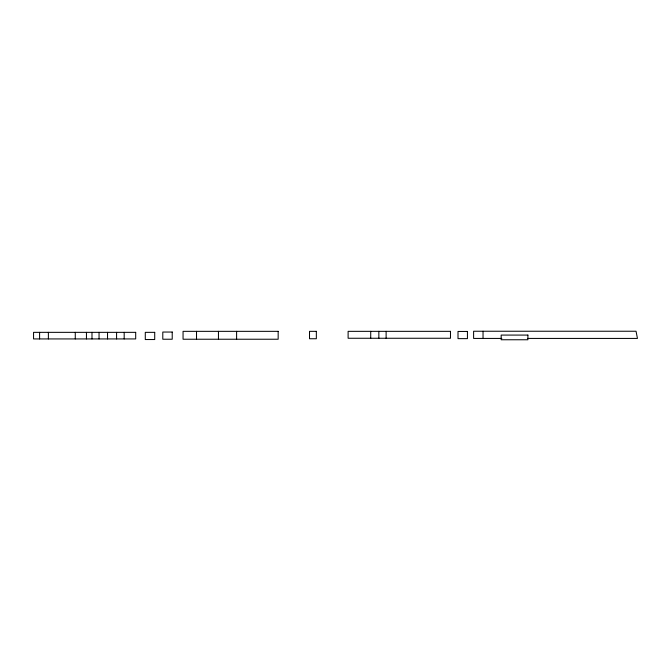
<?xml version="1.0" encoding="UTF-8"?>
<svg xmlns="http://www.w3.org/2000/svg" width="671" height="671" viewBox="0 0 671 671"><rect width="100%" height="100%" fill="white"/><g stroke="black" fill="none" stroke-linecap="round" stroke-linejoin="round"><path stroke-width="1.01" d="M501.816 338.427L473.609 338.427L473.609 331.239L636.041 331.239L637.45 338.427L527.901 338.427M483.036 331.239L483.036 338.427M386.119 331.34L386.119 338.259M378.847 331.34L378.847 338.259M370.719 331.34L370.719 338.259M236.603 331.34L236.603 339.232M218.452 331.34L218.452 339.232M196.519 331.34L196.519 339.232M124.177 332.346L124.177 338.93M116.578 332.346L116.578 338.93M107.536 332.346L107.536 338.93M99.048 332.346L99.048 338.93M91.986 332.346L91.986 338.93M86.45 332.346L86.45 338.93M75.269 332.346L75.269 338.93M48.379 332.346L48.379 338.93M39.597 332.346L39.597 338.93M278.163 331.34L183.057 331.34L183.057 339.232L278.163 339.232L278.163 331.34M316.343 331.34L309.516 331.34L309.516 338.746L316.343 338.746L316.343 331.34M450.476 331.34L348.115 331.34L348.115 338.259L450.476 338.259L450.476 331.34M467.435 331.449L458.008 331.449L458.008 338.637L467.435 338.637L467.435 331.449M172.221 332.044L162.793 332.044L162.793 339.232L172.221 339.232L172.221 332.044M135.693 332.346L33.55 332.346L33.55 338.93L135.693 338.93L135.693 332.346M154.716 332.346L145.288 332.346L145.288 339.534L154.716 339.534L154.716 332.346M527.901 335.081L501.17 335.081L501.17 339.761L527.901 339.761L527.901 335.081"/></g></svg>
